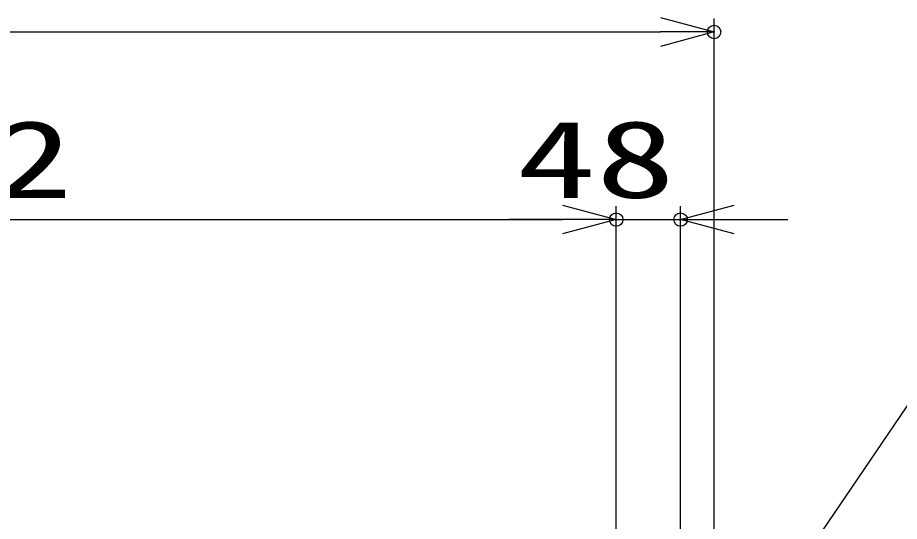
# Model space of a CAD drawing. Units: millimetres, scale not verified. Extents: x -4425 to 4425, y -3150 to 3150.
# Drawn here: x -2004 to -1347, y 630 to 1006 of the extents above; entities that cross this region are included whole.
import ezdxf
from ezdxf.enums import TextEntityAlignment as Align

# ---------------------------------------------------------------- set-up
doc = ezdxf.new("R2010")
doc.units = ezdxf.units.MM
doc.header["$LTSCALE"] = 20
doc.header["$PDMODE"] = 32
doc.header["$PDSIZE"] = 10
for name, color, linetype, lineweight in [('0-3_寸法線', 4, 'Continuous', 25), ('0-4_寸法', 4, 'Continuous', 25), ('1-7_LAYER12', 3, 'Continuous', 25)]:
    doc.layers.add(name, color=color, linetype=linetype, lineweight=lineweight)
doc.layers.add('0-5_DEFPOINTS', color=7, linetype='Continuous')
doc.styles.add('ＭＳ ゴシック', font='')
doc.styles.get('ＭＳ ゴシック').set_extended_font_data('MS Gothic')

# ---------------------------------------------------------------- blocks, each defined once
blk = doc.blocks.new('_Open30')
at = {"layer": '0-4_寸法'}
blk.add_line((0, 0), (-20, 0), dxfattribs=at)
blk.add_lwpolyline([(-20, 5.36), (0, 0), (-20, -5.36)], dxfattribs=at)

msp = doc.modelspace()

# ---------------------------------------------------------------- linework, layer by layer
at = {"layer": '0-3_寸法線'}
for p, q in [((-1485.16, 449.45), (-1485.16, 1005.6)), ((-2645.16, 995.6), (-1525.16, 995.6)), ((-1558.16, 424.89), (-1558.16, 865.6)), ((-1558.16, 424.89), (-1558.16, 865.6)), ((-1510.16, 414.89), (-1510.16, 865.6)), ((-2610.16, 855.6), (-1598.16, 855.6)), ((-1598.16, 855.6), (-1638.16, 855.6)), ((-1558.16, 855.6), (-1510.16, 855.6)), ((-1470.16, 855.6), (-1430.16, 855.6))]:
    msp.add_line(p, q, dxfattribs=at)
at = {"layer": '0-5_DEFPOINTS'}
for p in [(-1485.16, 995.6), (-1558.16, 855.6), (-1510.16, 855.6)]:
    msp.add_point(p, dxfattribs=at)
at = {"layer": '1-7_LAYER12', "color": 7}
msp.add_lwpolyline([(-454.03, 754.42), (-1315.58, 754.42), (-1569.32, 380.64)], dxfattribs=at)

# ---------------------------------------------------------------- block references
at = {"layer": '0-3_寸法線', "xscale": 2, "yscale": 2}
for p in [(-1485.16, 995.6), (-1558.16, 855.6), (-1558.16, 855.6)]:
    msp.add_blockref('_Open30', p, dxfattribs=at)
at = {"layer": '0-3_寸法線', "xscale": 2, "yscale": 2, "rotation": 180}
msp.add_blockref('_Open30', (-1510.16, 855.6), dxfattribs=at)

# ---------------------------------------------------------------- texts
at = {"layer": '0-3_寸法線', "color": 2, "style": 'ＭＳ ゴシック', "width": 1.5}
for s, p in [('1092', (-2199.16, 854.5)), ('48', (-1632.12, 854.5))]:
    msp.add_text(s, height=57.77, dxfattribs=at).set_placement(p, align=Align.BOTTOM_LEFT)

doc.saveas('drawing.dxf')
